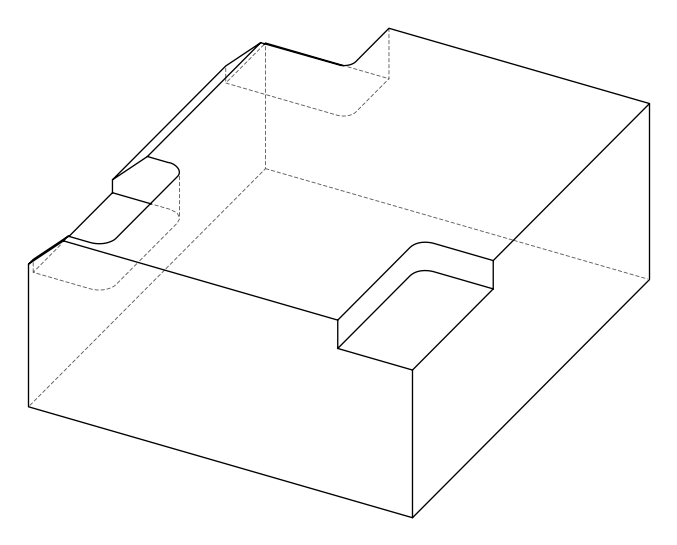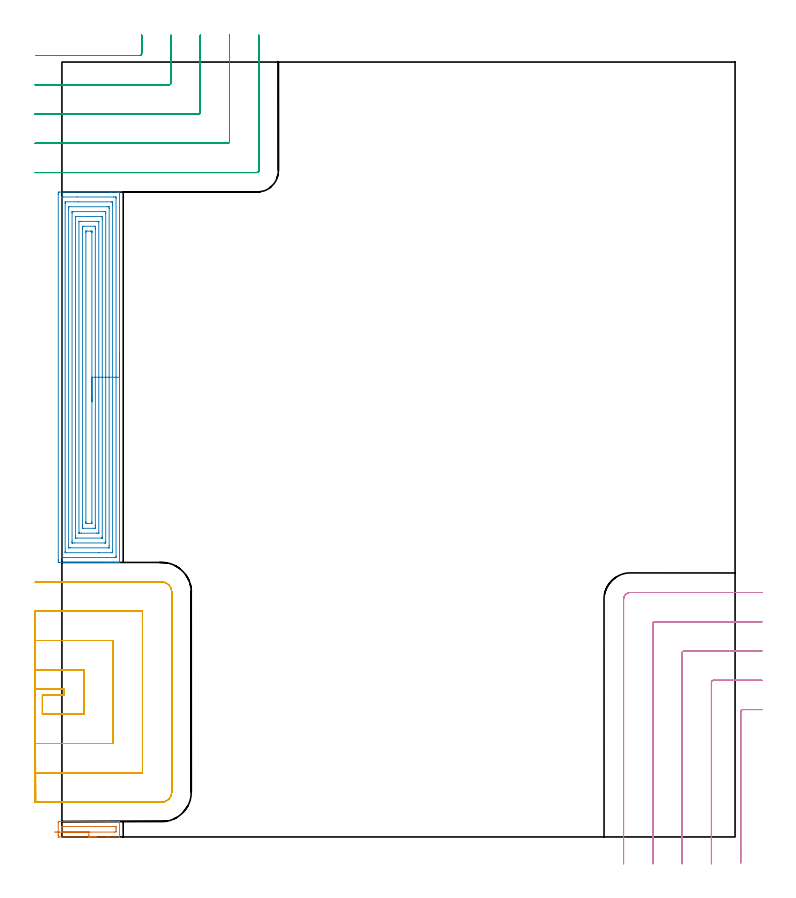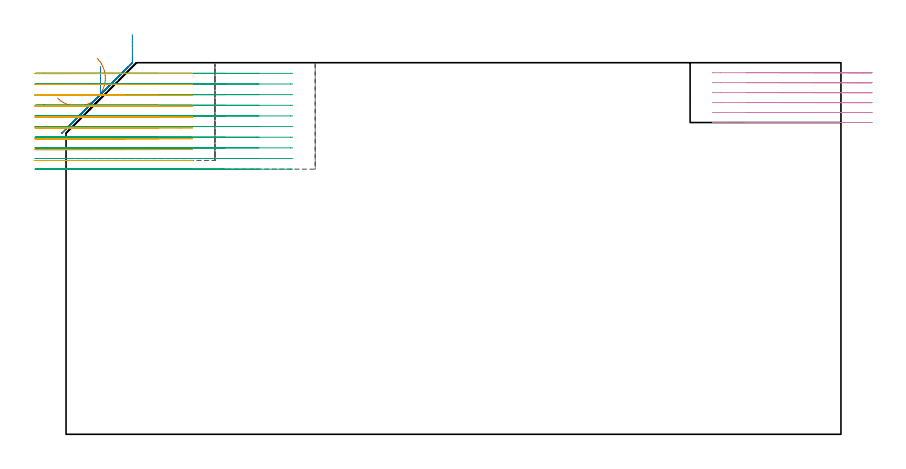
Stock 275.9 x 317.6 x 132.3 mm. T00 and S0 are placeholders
(PLAN: 5 operations, 1 tool changes, 47.4 min)
(1 AREA_MILL | FG_CHAMFER_SURFACE | UGT0205_001 | 0.74 min | 4603 mm3)
(2 AREA_MILL_1 | FG_CHAMFER_SURFACE_1 | UGT0205_001 | 11.37 min | 53052 mm3)
(3 MILL_CORNER_NOTCH_RECTANGULAR | CORNER_NOTCH_RECTANGULAR | NXT0201_012 | Follow Part, ap 4, ae 75% | 11.24 min | 175949 mm3)
(4 MILL_CORNER_NOTCH_RECTANGULAR_1 | CORNER_NOTCH_RECTANGULAR_1 | NXT0201_012 | Follow Part, ap 4, ae 75% | 7.93 min | 123225 mm3)
(5 MILL_SLOT | SLOT_PARTIAL_RECTANGULAR | NXT0201_012 | Follow Part, ap 4, ae 75% | 16.14 min | 188481 mm3)
(TOOL UGT0205_001 | Chamfer Mill 20 x 3 x 45 deg. | D20 FL50 Z2)
(TOOL NXT0201_012 | ENDMILL 16mm [2P460-1600-NA 1630] | D16 FL38 Z6)
(OP 1 AREA_MILL)
G17 G21 G94 G90
T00 M6
G54
G17 G0 G90 X11.05 Y0. S1061 M3
G43 Z142.3 H0
Z133.888
G94 G1 X11.639 Z133.245 F250.
X12.17 Z132.553
X12.639 Z131.817
X13.042 Z131.043
X13.376 Z130.237
X13.638 Z129.405
X13.827 Z128.553
X13.941 Z127.688
X13.979 Z126.817
X13.941 Z125.945
X13.827 Z125.08
X13.638 Z124.229
X13.376 Z123.397
X13.042 Z122.591
X12.639 Z121.817
X12.17 Z121.081
X11.639 Z120.389
X11.05 Z119.746
X-1.166 Z107.53
X-1.443 Y0.003 Z107.253
X-1.491 Y0.006 Z107.205
X-1.497 Y0.496 Z107.203
X-1.5 Y1.046 Z107.2
Y5.804
X-1.495 Y6.143 Z107.202
X-1.491 Y6.29 Z107.205
X-1.338 Y6.3 Z107.358
X18.106 Z126.8
X18.604 Z127.297
X19.385 Z128.083
X19.493 Z128.191
X23.466 Z132.165
X23.588 Y6.294 Z132.283
X23.595 Y6.291 Z132.29
X23.6 Y6.246 Z132.3
Y0.054
X23.595 Y0.009 Z132.29
X23.588 Y0.006 Z132.283
X23.466 Y0. Z132.164
X19.384 Z128.083
X18.604 Z127.297
X11.05 Z119.746
X11.048 Y0.496 Z119.748
X11.05 Y2. Z119.75
X0.83 Z109.53
X0.205 Y2.003 Z108.905
X-0.059 Y2.01 Z108.641
X-0.083 Y2.265 Z108.617
X-0.084 Y2.291 Z108.616
X-0.086 Y3.15 Z108.614
X-0.084 Y4.035 Z108.616
X-0.083 Y4.059 Z108.617
X-0.059 Y4.29 Z108.641
X0.565 Y4.299 Z109.265
X13.672 Y4.3 Z122.372
X21.27 Y4.299 Z129.97
X21.895 Y4.297 Z130.595
X22.159 Y4.29 Z130.859
X22.183 Y4.035 Z130.883
X22.184 Y4.009 Z130.884
X22.186 Y3.15 Z130.886
X22.184 Y2.265 Z130.884
X22.183 Y2.241 Z130.883
X22.159 Y2.01 Z130.859
X21.535 Y2.001 Z130.235
X11.05 Y2. Z119.75
X10.407 Z119.161
X9.715 Z118.63
X8.979 Z118.161
X8.205 Z117.758
X7.399 Z117.424
X6.567 Z117.162
X5.715 Z116.973
X4.85 Z116.859
X3.979 Z116.821
X3.107 Z116.859
X2.242 Z116.973
X1.391 Z117.162
X0.559 Z117.424
X-0.247 Z117.758
X-1.021 Z118.161
X-1.757 Z118.63
X-2.449 Z119.161
X-3.092 Z119.75
G0 Z142.3
M5
M2
(OP 2 AREA_MILL_1)
G17 G21 G94 G90
T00 M6
G54
G17 G0 G90 X23.6 Y198.4 S1061 M3
G43 Z142.3 H0
G94 G1 Y198.362 Z141.428 F250.
Y198.248 Z140.563
Y198.059 Z139.712
Y197.797 Z138.88
Y197.463 Z138.074
Y197.06 Z137.3
Y196.592 Z136.564
Y196.06 Z135.872
Y195.471 Z135.229
Y194.828 Z134.639
Y194.136 Z134.108
Y193.4 Z133.64
Y192.626 Z133.237
Y191.82 Z132.903
Y190.988 Z132.641
Y190.136 Z132.452
Y189.272 Z132.338
Y188.4 Z132.3
Y112.643
X23.597 Y112.51 Z132.288
X23.567 Y112.507 Z132.258
X23.245 Y112.5 Z131.944
X22.729 Z131.428
X22.159 Z130.854
X20.096 Z128.793
X19.493 Z128.187
X18.905 Z127.601
X-0.947 Y112.501 Z107.75
X-1.166 Y112.503 Z107.531
X-1.491 Y112.508 Z107.206
X-1.494 Y112.541 Z107.204
X-1.499 Y113.089 Z107.201
X-1.5 Y113.643 Z107.2
Y263.374
X-1.499 Y263.711 Z107.201
X-1.494 Y264.259 Z107.204
X-1.491 Y264.292 Z107.206
X-0.947 Y264.3 Z107.75
X19.493 Z128.187
X20.096 Z128.793
X20.381 Z129.078
X22.159 Z130.854
X22.729 Z131.428
X23.047 Z131.746
X23.245 Z131.944
X23.567 Y264.293 Z132.258
X23.597 Y264.29 Z132.288
X23.6 Y264.157 Z132.3
Y188.4
X22.186 Z130.886
X22.185 Y114.871 Z130.885
X22.184 Y114.846 Z130.884
X22.159 Y114.51 Z130.859
X21.639 Y114.502 Z130.339
X18.307 Y114.5 Z127.007
X0.83 Z109.53
X0.31 Y114.502 Z109.01
X-0.059 Y114.51 Z108.641
X-0.084 Y114.871 Z108.616
X-0.085 Y114.898 Z108.615
Y261.929
X-0.084 Y261.954 Z108.616
X-0.059 Y262.29 Z108.641
X0.461 Y262.299 Z109.161
X6.236 Y262.3 Z114.936
X21.27 Z129.97
X21.79 Y262.298 Z130.49
X22.159 Y262.29 Z130.859
X22.184 Y261.929 Z130.884
X22.185 Y261.902 Z130.885
X22.186 Y188.4 Z130.886
X20.772 Z129.472
X20.771 Y117.154 Z129.471
X20.769 Y116.654 Z129.469
X20.767 Y116.557 Z129.467
X20.765 Y116.516 Z129.465
X20.687 Y116.51 Z129.387
X20.533 Y116.501 Z129.233
X15.164 Y116.5 Z123.864
X1.565 Z110.265
X1.463 Y116.502 Z110.163
X1.382 Y116.506 Z110.082
X1.335 Y116.511 Z110.035
X1.333 Y116.525 Z110.033
X1.33 Y116.654 Z110.03
X1.329 Y117.045 Z110.029
Y259.646
X1.33 Y260.146 Z110.03
X1.333 Y260.244 Z110.033
X1.335 Y260.284 Z110.035
X1.413 Y260.29 Z110.113
X1.567 Y260.299 Z110.267
X6.675 Y260.3 Z115.375
X20.229 Y260.299 Z128.929
X20.381 Y260.296 Z129.081
X20.534 Y260.29 Z129.234
X20.765 Y260.267 Z129.465
X20.767 Y260.146 Z129.467
X20.77 Y259.756 Z129.47
X20.771 Y259.255 Z129.471
X20.772 Y258.864 Z129.472
Y188.4
X19.357 Z128.057
Y119.328
X19.353 Y118.576 Z128.053
X19.35 Y118.524 Z128.05
X19.347 Y118.51 Z128.047
X19.325 Y118.508 Z128.025
X19.223 Y118.503 Z127.923
X19.016 Y118.501 Z127.716
X3.433 Y118.5 Z112.133
X3.057 Y118.502 Z111.757
X2.87 Y118.506 Z111.57
X2.777 Y118.51 Z111.477
X2.749 Y118.521 Z111.449
X2.743 Y119.328 Z111.443
Y257.472
X2.747 Y258.224 Z111.447
X2.749 Y258.276 Z111.449
X2.753 Y258.29 Z111.453
X2.775 Y258.293 Z111.475
X2.877 Y258.297 Z111.577
X3.084 Y258.299 Z111.784
X18.667 Y258.3 Z127.367
X19.043 Y258.297 Z127.743
X19.23 Y258.294 Z127.93
X19.323 Y258.29 Z128.023
X19.351 Y258.279 Z128.051
X19.357 Y257.472 Z128.057
Y188.4
X17.943 Z126.643
Y121.11
X17.942 Y120.883 Z126.642
X17.939 Y120.653 Z126.639
X17.936 Y120.51 Z126.636
X17.867 Y120.507 Z126.567
X17.715 Y120.503 Z126.415
X17.434 Y120.5 Z126.134
X4.993 Z113.693
X4.385 Y120.504 Z113.085
X4.183 Y120.508 Z112.883
X4.17 Y120.509 Z112.87
X4.164 Y120.528 Z112.864
X4.161 Y120.607 Z112.861
X4.158 Y120.729 Z112.858
X4.157 Y121.339 Z112.857
Y255.69
X4.158 Y255.917 Z112.858
X4.161 Y256.147 Z112.861
X4.164 Y256.29 Z112.864
X4.233 Y256.293 Z112.933
X4.385 Y256.297 Z113.085
X4.666 Y256.3 Z113.366
X17.107 Z125.807
X17.715 Y256.296 Z126.415
X17.917 Y256.292 Z126.617
X17.93 Y256.291 Z126.63
X17.936 Y256.272 Z126.636
X17.939 Y256.193 Z126.639
X17.942 Y256.071 Z126.642
X17.943 Y255.919 Z126.643
Y255.69
Y188.4
X16.529 Z125.229
X16.528 Y122.893 Z125.228
X16.526 Y122.596 Z125.226
X16.524 Y122.524 Z125.224
X16.523 Y122.513 Z125.223
X16.506 Y122.509 Z125.206
X16.46 Y122.504 Z125.16
X16.329 Y122.501 Z125.029
X6.162 Y122.5 Z114.862
X5.662 Y122.503 Z114.362
X5.59 Y122.509 Z114.29
X5.578 Y122.512 Z114.278
X5.576 Y122.534 Z114.276
X5.573 Y122.592 Z114.273
X5.572 Y122.893 Z114.272
X5.571 Y123.485 Z114.271
X5.572 Y253.907 Z114.272
X5.574 Y254.204 Z114.274
X5.576 Y254.277 Z114.276
X5.577 Y254.287 Z114.277
X5.594 Y254.291 Z114.294
X5.64 Y254.296 Z114.34
X5.771 Y254.299 Z114.471
X15.938 Z124.638
X16.438 Y254.297 Z125.138
X16.51 Y254.291 Z125.21
X16.522 Y254.288 Z125.222
X16.524 Y254.266 Z125.224
X16.527 Y254.208 Z125.227
X16.528 Y253.907 Z125.228
X16.529 Y253.315 Z125.229
Y188.4
X15.115 Z123.815
X15.114 Y124.675 Z123.814
X15.113 Y124.61 Z123.813
X15.11 Y124.544 Z123.81
X15.107 Y124.51 Z123.807
X15.092 Y124.507 Z123.792
X15.049 Y124.504 Z123.749
X14.335 Y124.5 Z123.035
X14.16 Z122.86
X7.94 Z116.64
X7.224 Y124.502 Z115.924
X7.051 Y124.507 Z115.751
X6.999 Y124.51 Z115.699
X6.991 Y124.61 Z115.691
X6.987 Y124.675 Z115.687
X6.986 Y124.74 Z115.686
Y252.125
Y252.19
X6.99 Y252.256 Z115.69
X6.992 Y252.29 Z115.692
X7.008 Y252.293 Z115.708
X7.051 Y252.296 Z115.751
X7.765 Y252.3 Z116.465
X7.94 Z116.64
X14.16 Z122.86
X14.876 Y252.298 Z123.576
X15.049 Y252.293 Z123.749
X15.101 Y252.29 Z123.801
X15.109 Y252.19 Z123.809
X15.112 Y252.125 Z123.812
X15.114 Y252.06 Z123.814
X15.115 Y188.4 Z123.815
X13.7 Z122.4
Y127.81
X13.699 Y127.349 Z122.399
X13.695 Y126.924 Z122.395
X13.688 Y126.51 Z122.388
X13.272 Y126.501 Z121.972
X13.229 Y126.5 Z121.929
X8.785 Z117.485
X8.427 Y126.51 Z117.127
X8.407 Y126.625 Z117.107
X8.403 Y126.884 Z117.103
X8.4 Y127.349 Z117.1
Y127.779
Y248.99
X8.401 Y249.451 Z117.101
X8.404 Y249.876 Z117.104
X8.412 Y250.29 Z117.112
X8.828 Y250.299 Z117.528
X8.871 Y250.3 Z117.571
X13.314 Y250.299 Z122.014
X13.673 Y250.29 Z122.373
X13.693 Y250.175 Z122.393
X13.697 Y249.916 Z122.397
X13.7 Y249.451 Z122.4
Y249.021
Y188.4
X12.286 Z120.986
Y129.131
X12.284 Y128.734 Z120.984
X12.281 Y128.537 Z120.981
X12.28 Y128.518 Z120.98
X12.267 Y128.51 Z120.967
X12.214 Y128.505 Z120.914
X12.123 Y128.501 Z120.823
X10.346 Y128.5 Z119.046
X9.896 Y128.505 Z118.596
X9.847 Y128.508 Z118.547
X9.821 Y128.512 Z118.521
X9.819 Y128.545 Z118.519
X9.816 Y128.707 Z118.516
X9.814 Y129.034 Z118.514
Y129.131
Y247.669
X9.816 Y248.066 Z118.516
X9.819 Y248.263 Z118.519
X9.82 Y248.282 Z118.52
X9.833 Y248.29 Z118.533
X9.886 Y248.295 Z118.586
X9.977 Y248.299 Z118.677
X11.754 Y248.3 Z120.454
X12.204 Y248.295 Z120.904
X12.253 Y248.292 Z120.953
X12.279 Y248.287 Z120.979
X12.281 Y248.255 Z120.981
X12.284 Y248.093 Z120.984
X12.286 Y247.766 Z120.986
Y247.669
Y188.4
Y187.528 Z121.024
Y186.664 Z121.138
Y185.812 Z121.327
Y184.98 Z121.589
Y184.174 Z121.923
Y183.4 Z122.326
Y182.664 Z122.795
Y181.972 Z123.326
Y181.329 Z123.915
Y180.74 Z124.558
Y180.208 Z125.25
Y179.74 Z125.986
Y179.337 Z126.76
Y179.003 Z127.566
Y178.741 Z128.398
Y178.552 Z129.25
Y178.438 Z130.115
Y178.4 Z130.986
G0 Z142.3
M5
M2
(OP 3 MILL_CORNER_NOTCH_RECTANGULAR)
G17 G21 G94 G90
T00 M6
G54
G17 G0 G90 X-10.531 Y320.3 S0 M3
G43 Z142.3 H1
Z128.51
G94 G1 X-7.531 F250.
X31.905 F500.
G3 X32.7 Y321.095 R0.8
G1 Y325.6
Y328.6 F250.
G0 Z142.3
X-11. Y308.278
Z128.51
G1 X-8. Y308.299
X-7.746 Y308.3 F500.
X43.904
G3 X44.7 Y309.096 R0.8
G1 Y325.6
Y328.6 F250.
G0 Z142.3
X-11. Y296.267
Z128.51
G1 X-8. Y296.299
G2 X-7.746 Y296.3 R24. F500.
G1 X55.904
G3 X56.7 Y297.096 R0.8
G1 Y325.6
Y328.6 F250.
G0 Z142.3
X-10.999 Y284.234
Z128.51
G1 X-8. Y284.297
G2 X-7.746 Y284.3 R12. F500.
G1 X67.904
G3 X68.7 Y285.096 R0.8
G1 Y325.6
Y328.6 F250.
G0 Z142.3
X-10.746 Y272.3
Z128.51
G1 X-7.746
X79.9 F500.
G3 X80.7 Y273.1 R0.8
G1 Y325.6
Y328.6 F250.
G0 Z142.3
X-10.531 Y320.3
Z124.72
G1 X-7.531
X31.905 F500.
G3 X32.7 Y321.095 R0.8
G1 Y325.6
Y328.6 F250.
G0 Z142.3
X-11. Y308.278
Z124.72
G1 X-8. Y308.299
X-7.746 Y308.3 F500.
X43.904
G3 X44.7 Y309.096 R0.8
G1 Y325.6
Y328.6 F250.
G0 Z142.3
X-11. Y296.267
Z124.72
G1 X-8. Y296.299
G2 X-7.746 Y296.3 R24. F500.
G1 X55.904
G3 X56.7 Y297.096 R0.8
G1 Y325.6
Y328.6 F250.
G0 Z142.3
X-10.999 Y284.234
Z124.72
G1 X-8. Y284.297
G2 X-7.746 Y284.3 R12. F500.
G1 X67.904
G3 X68.7 Y285.096 R0.8
G1 Y325.6
Y328.6 F250.
G0 Z142.3
X-10.746 Y272.3
Z124.72
G1 X-7.746
X79.9 F500.
G3 X80.7 Y273.1 R0.8
G1 Y325.6
Y328.6 F250.
G0 Z142.3
X-10.531 Y320.3
Z120.93
G1 X-7.531
X31.905 F500.
G3 X32.7 Y321.095 R0.8
G1 Y325.6
Y328.6 F250.
G0 Z142.3
X-11. Y308.278
Z120.93
G1 X-8. Y308.299
X-7.746 Y308.3 F500.
X43.904
G3 X44.7 Y309.096 R0.8
G1 Y325.6
Y328.6 F250.
G0 Z142.3
X-11. Y296.267
Z120.93
G1 X-8. Y296.299
G2 X-7.746 Y296.3 R24. F500.
G1 X55.904
G3 X56.7 Y297.096 R0.8
G1 Y325.6
Y328.6 F250.
G0 Z142.3
X-10.999 Y284.234
Z120.93
G1 X-8. Y284.297
G2 X-7.746 Y284.3 R12. F500.
G1 X67.904
G3 X68.7 Y285.096 R0.8
G1 Y325.6
Y328.6 F250.
G0 Z142.3
X-10.746 Y272.3
Z120.93
G1 X-7.746
X79.9 F500.
G3 X80.7 Y273.1 R0.8
G1 Y325.6
Y328.6 F250.
G0 Z142.3
X-10.531 Y320.3
Z117.14
G1 X-7.531
X31.905 F500.
G3 X32.7 Y321.095 R0.8
G1 Y325.6
Y328.6 F250.
G0 Z142.3
X-11. Y308.278
Z117.14
G1 X-8. Y308.299
X-7.746 Y308.3 F500.
X43.904
G3 X44.7 Y309.096 R0.8
G1 Y325.6
Y328.6 F250.
G0 Z142.3
X-11. Y296.267
Z117.14
G1 X-8. Y296.299
G2 X-7.746 Y296.3 R24. F500.
G1 X55.904
G3 X56.7 Y297.096 R0.8
G1 Y325.6
Y328.6 F250.
G0 Z142.3
X-10.999 Y284.234
Z117.14
G1 X-8. Y284.297
G2 X-7.746 Y284.3 R12. F500.
G1 X67.904
G3 X68.7 Y285.096 R0.8
G1 Y325.6
Y328.6 F250.
G0 Z142.3
X-10.746 Y272.3
Z117.14
G1 X-7.746
X79.9 F500.
G3 X80.7 Y273.1 R0.8
G1 Y325.6
Y328.6 F250.
G0 Z142.3
X-10.531 Y320.3
Z113.35
G1 X-7.531
X31.905 F500.
G3 X32.7 Y321.095 R0.8
G1 Y325.6
Y328.6 F250.
G0 Z142.3
X-11. Y308.3
Z113.35
G1 X-8.
X43.904 F500.
G3 X44.7 Y309.096 R0.8
G1 Y325.6
Y328.6 F250.
G0 Z142.3
X-11. Y296.3
Z113.35
G1 X-8.
X55.904 F500.
G3 X56.7 Y297.096 R0.8
G1 Y325.6
Y328.6 F250.
G0 Z142.3
X-11. Y284.3
Z113.35
G1 X-8.
X67.904 F500.
G3 X68.7 Y285.096 R0.8
G1 Y325.6
Y328.6 F250.
G0 Z142.3
X-11. Y272.3
Z113.35
G1 X-8.
X79.9 F500.
G3 X80.7 Y273.1 R0.8
G1 Y325.6
Y328.6 F250.
G0 Z142.3
X-10.531 Y320.3
Z109.56
G1 X-7.531
X31.905 F500.
G3 X32.7 Y321.095 R0.8
G1 Y325.6
Y328.6 F250.
G0 Z142.3
X-11. Y308.3
Z109.56
G1 X-8.
X43.904 F500.
G3 X44.7 Y309.096 R0.8
G1 Y325.6
Y328.6 F250.
G0 Z142.3
X-11. Y296.3
Z109.56
G1 X-8.
X55.904 F500.
G3 X56.7 Y297.096 R0.8
G1 Y325.6
Y328.6 F250.
G0 Z142.3
X-11. Y284.3
Z109.56
G1 X-8.
X67.904 F500.
G3 X68.7 Y285.096 R0.8
G1 Y325.6
Y328.6 F250.
G0 Z142.3
X-11. Y272.3
Z109.56
G1 X-8.
X79.9 F500.
G3 X80.7 Y273.1 R0.8
G1 Y325.6
Y328.6 F250.
G0 Z142.3
X-10.531 Y320.3
Z105.77
G1 X-7.531
X31.905 F500.
G3 X32.7 Y321.095 R0.8
G1 Y325.6
Y328.6 F250.
G0 Z142.3
X-11. Y308.3
Z105.77
G1 X-8.
X43.904 F500.
G3 X44.7 Y309.096 R0.8
G1 Y325.6
Y328.6 F250.
G0 Z142.3
X-11. Y296.3
Z105.77
G1 X-8.
X55.904 F500.
G3 X56.7 Y297.096 R0.8
G1 Y325.6
Y328.6 F250.
G0 Z142.3
X-11. Y284.3
Z105.77
G1 X-8.
X67.904 F500.
G3 X68.7 Y285.096 R0.8
G1 Y325.6
Y328.6 F250.
G0 Z142.3
X-11. Y272.3
Z105.77
G1 X-8.
X79.9 F500.
G3 X80.7 Y273.1 R0.8
G1 Y325.6
Y328.6 F250.
G0 Z142.3
X-10.531 Y320.3
Z101.98
G1 X-7.531
X31.905 F500.
G3 X32.7 Y321.095 R0.8
G1 Y325.6
Y328.6 F250.
G0 Z142.3
X-11. Y308.3
Z101.98
G1 X-8.
X43.904 F500.
G3 X44.7 Y309.096 R0.8
G1 Y325.6
Y328.6 F250.
G0 Z142.3
X-11. Y296.3
Z101.98
G1 X-8.
X55.904 F500.
G3 X56.7 Y297.096 R0.8
G1 Y325.6
Y328.6 F250.
G0 Z142.3
X-11. Y284.3
Z101.98
G1 X-8.
X67.904 F500.
G3 X68.7 Y285.096 R0.8
G1 Y325.6
Y328.6 F250.
G0 Z142.3
X-11. Y272.3
Z101.98
G1 X-8.
X79.9 F500.
G3 X80.7 Y273.1 R0.8
G1 Y325.6
Y328.6 F250.
G0 Z142.3
X-10.531 Y320.3
Z98.19
G1 X-7.531
X31.905 F500.
G3 X32.7 Y321.095 R0.8
G1 Y325.6
Y328.6 F250.
G0 Z142.3
X-11. Y308.3
Z98.19
G1 X-8.
X43.904 F500.
G3 X44.7 Y309.096 R0.8
G1 Y325.6
Y328.6 F250.
G0 Z142.3
X-11. Y296.3
Z98.19
G1 X-8.
X55.904 F500.
G3 X56.7 Y297.096 R0.8
G1 Y325.6
Y328.6 F250.
G0 Z142.3
X-11. Y284.3
Z98.19
G1 X-8.
X67.904 F500.
G3 X68.7 Y285.096 R0.8
G1 Y325.6
Y328.6 F250.
G0 Z142.3
X-11. Y272.3
Z98.19
G1 X-8.
X79.9 F500.
G3 X80.7 Y273.1 R0.8
G1 Y325.6
Y328.6 F250.
G0 Z142.3
X-10.531 Y320.3
Z94.4
G1 X-7.531
X31.905 F500.
G3 X32.7 Y321.095 R0.8
G1 Y325.6
Y328.6 F250.
G0 Z142.3
X-11. Y308.3
Z94.4
G1 X-8.
X43.904 F500.
G3 X44.7 Y309.096 R0.8
G1 Y325.6
Y328.6 F250.
G0 Z142.3
X-11. Y296.3
Z94.4
G1 X-8.
X55.904 F500.
G3 X56.7 Y297.096 R0.8
G1 Y325.6
Y328.6 F250.
G0 Z142.3
X-11. Y284.3
Z94.4
G1 X-8.
X67.904 F500.
G3 X68.7 Y285.096 R0.8
G1 Y325.6
Y328.6 F250.
G0 Z142.3
X-11. Y272.3
Z94.4
G1 X-8.
X79.9 F500.
G3 X80.7 Y273.1 R0.8
G1 Y325.6
Y328.6 F250.
G0 Z142.3
M5
M2
(OP 4 MILL_CORNER_NOTCH_RECTANGULAR_1)
G17 G21 G94 G90
T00 M6
G54
G17 G0 G90 X286.9 Y52.2 S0 M3
G43 Z142.3 H1
Z128.75
G94 G1 X283.9 F250.
X278.995 F500.
G3 X278.2 Y51.405 R0.8
G1 Y-7.662
Y-10.662 F250.
G0 Z142.3
X286.9 Y64.2
Z128.75
G1 X283.9
X266.996 F500.
G3 X266.2 Y63.404 R0.8
G1 Y-8.
Y-11. F250.
G0 Z142.3
X286.9 Y76.2
Z128.75
G1 X283.9
X254.996 F500.
G3 X254.2 Y75.404 R0.8
G1 Y-8.
Y-11. F250.
G0 Z142.3
X286.9 Y88.2
Z128.75
G1 X283.9
X242.996 F500.
G3 X242.2 Y87.404 R0.8
G1 Y-8.
Y-11. F250.
G0 Z142.3
X286.9 Y100.2
Z128.75
G1 X283.9
X233. F500.
G3 X230.2 Y97.4 R2.8
G1 Y-8.
Y-11. F250.
G0 Z142.3
X286.9 Y52.2
Z125.2
G1 X283.9
X278.995 F500.
G3 X278.2 Y51.405 R0.8
G1 Y-7.662
Y-10.662 F250.
G0 Z142.3
X286.9 Y64.2
Z125.2
G1 X283.9
X266.996 F500.
G3 X266.2 Y63.404 R0.8
G1 Y-8.
Y-11. F250.
G0 Z142.3
X286.9 Y76.2
Z125.2
G1 X283.9
X254.996 F500.
G3 X254.2 Y75.404 R0.8
G1 Y-8.
Y-11. F250.
G0 Z142.3
X286.9 Y88.2
Z125.2
G1 X283.9
X242.996 F500.
G3 X242.2 Y87.404 R0.8
G1 Y-8.
Y-11. F250.
G0 Z142.3
X286.9 Y100.2
Z125.2
G1 X283.9
X233. F500.
G3 X230.2 Y97.4 R2.8
G1 Y-8.
Y-11. F250.
G0 Z142.3
X286.9 Y52.2
Z121.65
G1 X283.9
X278.995 F500.
G3 X278.2 Y51.405 R0.8
G1 Y-7.662
Y-10.662 F250.
G0 Z142.3
X286.9 Y64.2
Z121.65
G1 X283.9
X266.996 F500.
G3 X266.2 Y63.404 R0.8
G1 Y-8.
Y-11. F250.
G0 Z142.3
X286.9 Y76.2
Z121.65
G1 X283.9
X254.996 F500.
G3 X254.2 Y75.404 R0.8
G1 Y-8.
Y-11. F250.
G0 Z142.3
X286.9 Y88.2
Z121.65
G1 X283.9
X242.996 F500.
G3 X242.2 Y87.404 R0.8
G1 Y-8.
Y-11. F250.
G0 Z142.3
X286.9 Y100.2
Z121.65
G1 X283.9
X233. F500.
G3 X230.2 Y97.4 R2.8
G1 Y-8.
Y-11. F250.
G0 Z142.3
X286.9 Y52.2
Z118.1
G1 X283.9
X278.995 F500.
G3 X278.2 Y51.405 R0.8
G1 Y-7.662
Y-10.662 F250.
G0 Z142.3
X286.9 Y64.2
Z118.1
G1 X283.9
X266.996 F500.
G3 X266.2 Y63.404 R0.8
G1 Y-8.
Y-11. F250.
G0 Z142.3
X286.9 Y76.2
Z118.1
G1 X283.9
X254.996 F500.
G3 X254.2 Y75.404 R0.8
G1 Y-8.
Y-11. F250.
G0 Z142.3
X286.9 Y88.2
Z118.1
G1 X283.9
X242.996 F500.
G3 X242.2 Y87.404 R0.8
G1 Y-8.
Y-11. F250.
G0 Z142.3
X286.9 Y100.2
Z118.1
G1 X283.9
X233. F500.
G3 X230.2 Y97.4 R2.8
G1 Y-8.
Y-11. F250.
G0 Z142.3
X286.9 Y52.2
Z114.55
G1 X283.9
X278.995 F500.
G3 X278.2 Y51.405 R0.8
G1 Y-7.662
Y-10.662 F250.
G0 Z142.3
X286.9 Y64.2
Z114.55
G1 X283.9
X266.996 F500.
G3 X266.2 Y63.404 R0.8
G1 Y-8.
Y-11. F250.
G0 Z142.3
X286.9 Y76.2
Z114.55
G1 X283.9
X254.996 F500.
G3 X254.2 Y75.404 R0.8
G1 Y-8.
Y-11. F250.
G0 Z142.3
X286.9 Y88.2
Z114.55
G1 X283.9
X242.996 F500.
G3 X242.2 Y87.404 R0.8
G1 Y-8.
Y-11. F250.
G0 Z142.3
X286.9 Y100.2
Z114.55
G1 X283.9
X233. F500.
G3 X230.2 Y97.4 R2.8
G1 Y-8.
Y-11. F250.
G0 Z142.3
X286.9 Y52.2
Z111.
G1 X283.9
X278.995 F500.
G3 X278.2 Y51.405 R0.8
G1 Y-7.662
Y-10.662 F250.
G0 Z142.3
X286.9 Y64.2
Z111.
G1 X283.9
X266.996 F500.
G3 X266.2 Y63.404 R0.8
G1 Y-8.
Y-11. F250.
G0 Z142.3
X286.9 Y76.2
Z111.
G1 X283.9
X254.996 F500.
G3 X254.2 Y75.404 R0.8
G1 Y-8.
Y-11. F250.
G0 Z142.3
X286.9 Y88.2
Z111.
G1 X283.9
X242.996 F500.
G3 X242.2 Y87.404 R0.8
G1 Y-8.
Y-11. F250.
G0 Z142.3
X286.9 Y100.2
Z111.
G1 X283.9
X233. F500.
G3 X230.2 Y97.4 R2.8
G1 Y-8.
Y-11. F250.
G0 Z142.3
M5
M2
(OP 5 MILL_SLOT)
G17 G21 G94 G90
T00 M6
G54
G17 G0 G90 X-11. Y60.518 S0 M3
G43 Z142.3 H1
Z128.433
G94 G1 X-8. Y60.501 F250.
X-7.746 Y60.5 F500.
X1.
Y58.3
X-7.746
X-8. Y58.299
Y50.299
X-7.746 Y50.3
X9.
Y68.5
X-7.746
X-8. Y68.501
X-11. Y68.522 F250.
Y38.267
X-8. Y38.299
G2 X-7.746 Y38.3 R24. F500.
G1 X21.
Y80.5
X-7.746
G2 X-8. Y80.501 R24.
G1 X-11. Y80.533 F250.
X-10.999 Y26.234
X-8. Y26.297
G2 X-7.746 Y26.3 R12. F500.
G1 X33.
Y92.5
X-7.746
G2 X-8. Y92.503 R12.
G1 X-10.999 Y92.566 F250.
X-10.746 Y14.3
X-7.746
X40.9 F500.
G3 X45. Y18.4 R4.1
G1 Y100.4
G3 X40.9 Y104.5 R4.1
G1 X-7.746
X-10.746 F250.
G0 X-11. Y60.518 Z124.567
G1 X-8. Y60.501
X-7.746 Y60.5 F500.
X1.
Y58.3
X-7.746
X-8. Y58.299
Y50.299
X-7.746 Y50.3
X9.
Y68.5
X-7.746
X-8. Y68.501
X-11. Y68.522 F250.
Y38.267
X-8. Y38.299
G2 X-7.746 Y38.3 R24. F500.
G1 X21.
Y80.5
X-7.746
G2 X-8. Y80.501 R24.
G1 X-11. Y80.533 F250.
X-10.999 Y26.234
X-8. Y26.297
G2 X-7.746 Y26.3 R12. F500.
G1 X33.
Y92.5
X-7.746
G2 X-8. Y92.503 R12.
G1 X-10.999 Y92.566 F250.
X-10.746 Y14.3
X-7.746
X40.9 F500.
G3 X45. Y18.4 R4.1
G1 Y100.4
G3 X40.9 Y104.5 R4.1
G1 X-7.746
X-10.746 F250.
G0 X-11. Y60.518 Z120.7
G1 X-8. Y60.501
X-7.746 Y60.5 F500.
X1.
Y58.3
X-7.746
X-8. Y58.299
Y50.299
X-7.746 Y50.3
X9.
Y68.5
X-7.746
X-8. Y68.501
X-11. Y68.522 F250.
Y38.267
X-8. Y38.299
G2 X-7.746 Y38.3 R24. F500.
G1 X21.
Y80.5
X-7.746
G2 X-8. Y80.501 R24.
G1 X-11. Y80.533 F250.
X-10.999 Y26.234
X-8. Y26.297
G2 X-7.746 Y26.3 R12. F500.
G1 X33.
Y92.5
X-7.746
G2 X-8. Y92.503 R12.
G1 X-10.999 Y92.566 F250.
X-10.746 Y14.3
X-7.746
X40.9 F500.
G3 X45. Y18.4 R4.1
G1 Y100.4
G3 X40.9 Y104.5 R4.1
G1 X-7.746
X-10.746 F250.
G0 X-11. Y60.518 Z116.833
G1 X-8. Y60.501
X-7.746 Y60.5 F500.
X1.
Y58.3
X-7.746
X-8. Y58.299
Y50.299
X-7.746 Y50.3
X9.
Y68.5
X-7.746
X-8. Y68.501
X-11. Y68.522 F250.
Y38.267
X-8. Y38.299
G2 X-7.746 Y38.3 R24. F500.
G1 X21.
Y80.5
X-7.746
G2 X-8. Y80.501 R24.
G1 X-11. Y80.533 F250.
X-10.999 Y26.234
X-8. Y26.297
G2 X-7.746 Y26.3 R12. F500.
G1 X33.
Y92.5
X-7.746
G2 X-8. Y92.503 R12.
G1 X-10.999 Y92.566 F250.
X-10.746 Y14.3
X-7.746
X40.9 F500.
G3 X45. Y18.4 R4.1
G1 Y100.4
G3 X40.9 Y104.5 R4.1
G1 X-7.746
X-10.746 F250.
G0 X-11. Y60.5 Z112.967
G1 X-8.
X1. F500.
Y58.3
X-8.
Y50.3
X9.
Y68.5
X-8.
X-11. F250.
Y38.3
X-8.
X21. F500.
Y80.5
X-8.
X-11. F250.
Y26.3
X-8.
X33. F500.
Y92.5
X-8.
X-11. F250.
Y14.3
X-8.
X40.9 F500.
G3 X45. Y18.4 R4.1
G1 Y100.4
G3 X40.9 Y104.5 R4.1
G1 X-8.
X-11. F250.
G0 Y60.5 Z109.1
G1 X-8.
X1. F500.
Y58.3
X-8.
Y50.3
X9.
Y68.5
X-8.
X-11. F250.
Y38.3
X-8.
X21. F500.
Y80.5
X-8.
X-11. F250.
Y26.3
X-8.
X33. F500.
Y92.5
X-8.
X-11. F250.
Y14.3
X-8.
X40.9 F500.
G3 X45. Y18.4 R4.1
G1 Y100.4
G3 X40.9 Y104.5 R4.1
G1 X-8.
X-11. F250.
G0 Y60.5 Z105.233
G1 X-8.
X1. F500.
Y58.3
X-8.
Y50.3
X9.
Y68.5
X-8.
X-11. F250.
Y38.3
X-8.
X21. F500.
Y80.5
X-8.
X-11. F250.
Y26.3
X-8.
X33. F500.
Y92.5
X-8.
X-11. F250.
Y14.3
X-8.
X40.9 F500.
G3 X45. Y18.4 R4.1
G1 Y100.4
G3 X40.9 Y104.5 R4.1
G1 X-8.
X-11. F250.
G0 Y60.5 Z101.367
G1 X-8.
X1. F500.
Y58.3
X-8.
Y50.3
X9.
Y68.5
X-8.
X-11. F250.
Y38.3
X-8.
X21. F500.
Y80.5
X-8.
X-11. F250.
Y26.3
X-8.
X33. F500.
Y92.5
X-8.
X-11. F250.
Y14.3
X-8.
X40.9 F500.
G3 X45. Y18.4 R4.1
G1 Y100.4
G3 X40.9 Y104.5 R4.1
G1 X-8.
X-11. F250.
G0 Y60.5 Z97.5
G1 X-8.
X1. F500.
Y58.3
X-8.
Y50.3
X9.
Y68.5
X-8.
X-11. F250.
Y38.3
X-8.
X21. F500.
Y80.5
X-8.
X-11. F250.
Y26.3
X-8.
X33. F500.
Y92.5
X-8.
X-11. F250.
Y14.3
X-8.
X40.9 F500.
G3 X45. Y18.4 R4.1
G1 Y100.4
G3 X40.9 Y104.5 R4.1
G1 X-8.
X-11. F250.
G0 Z142.3
M5
M2
